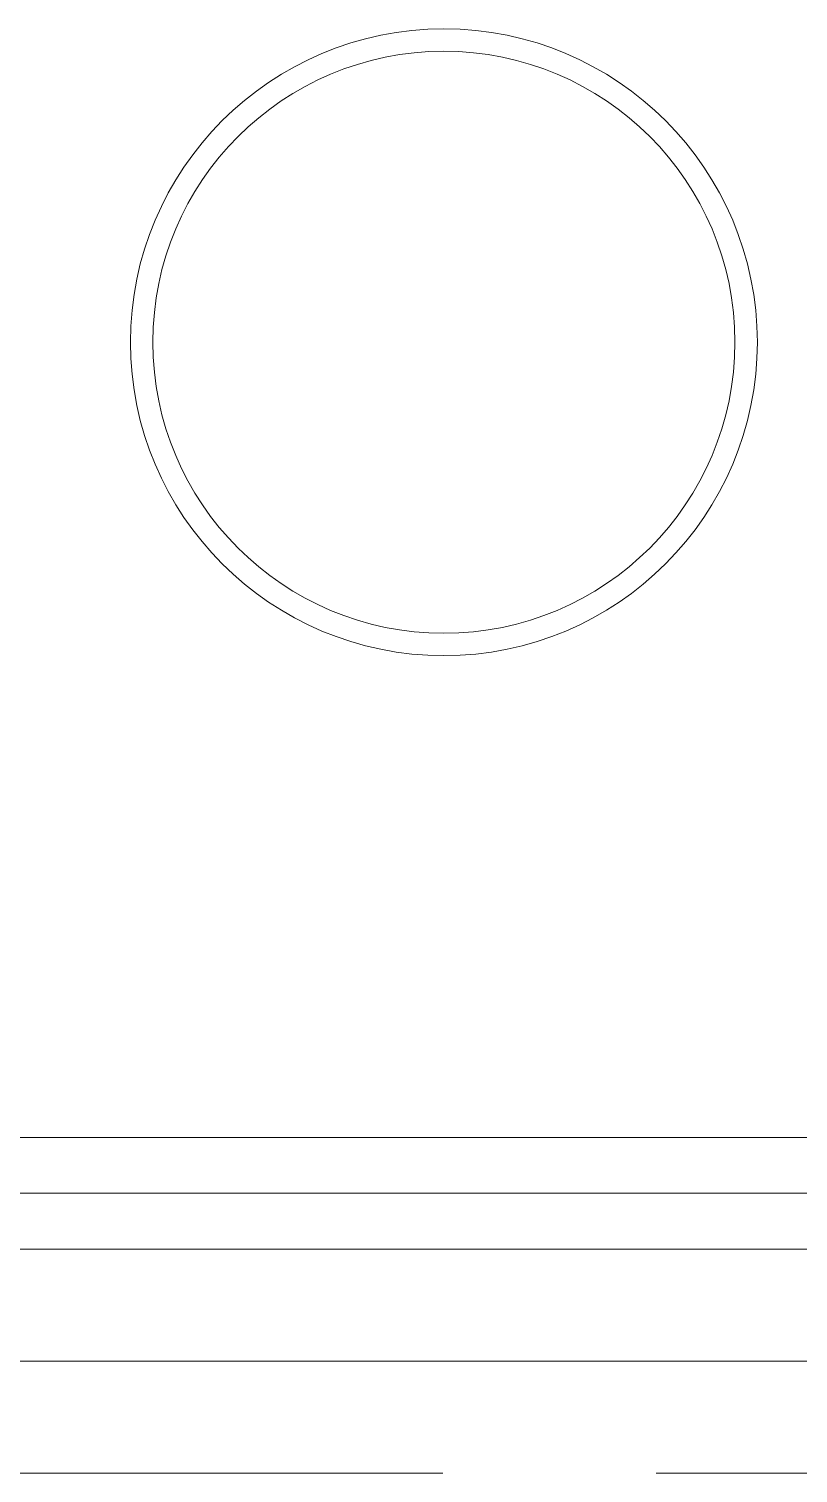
# Model space of a CAD drawing. Header units: millimetres. Extents: x -2143172 to 5255, y -610845 to 279739.
# Drawn here: x -1226903 to -1226559, y -32685 to -32040 of the extents above; entities that cross this region are included whole.
import ezdxf

# ---------------------------------------------------------------- set-up
doc = ezdxf.new("R2010")
doc.units = ezdxf.units.MM
doc.header["$LTSCALE"] = 30
doc.linetypes.add('HIDDEN', pattern=[9.525, 6.35, -3.175])
doc.linetypes.add('HIDDEN2', pattern=[0.1875, 0.125, -0.0625])
doc.layers.get('0').update_dxf_attribs({"lineweight": 5})
for name, color, linetype, lineweight in [('Aluminum', 7, 'Continuous', 5), ('LOADING', 163, 'Continuous', 5), ('Proj', 7, 'HIDDEN2', 5)]:
    doc.layers.add(name, color=color, linetype=linetype, lineweight=lineweight)

# ---------------------------------------------------------------- blocks, each defined once
blk = doc.blocks.new('WM00001-P')
blk.add_circle((0, 0), 0.14)
at = {"color": 8}
blk.add_circle((0, 0), 0.13, dxfattribs=at)

msp = doc.modelspace()

# ---------------------------------------------------------------- linework, layer by layer
at = {"layer": 'Aluminum'}
for p, q in [((-1227360.87, -32534.73), (-1225860.87, -32534.73)), ((-1225935.87, -32559.73), (-1227285.87, -32559.73)), ((-1227335.87, -32584.73), (-1225885.87, -32584.73)), ((-1227360.87, -32634.73), (-1225860.87, -32634.73))]:
    msp.add_line(p, q, dxfattribs=at)
at = {"layer": 'Proj', "linetype": 'HIDDEN'}
msp.add_line((-1225860.87, -32684.73), (-1227360.87, -32684.73), dxfattribs=at)

# ---------------------------------------------------------------- block references
at = {"layer": 'LOADING', "extrusion": (-2.24019e-05, 2.26055e-18, -1), "xscale": 1000, "yscale": 1000, "zscale": 1000}
msp.add_blockref('WM00001-P', (1226717.63, -32179.54, 27.55), dxfattribs=at)

doc.saveas('drawing.dxf')
